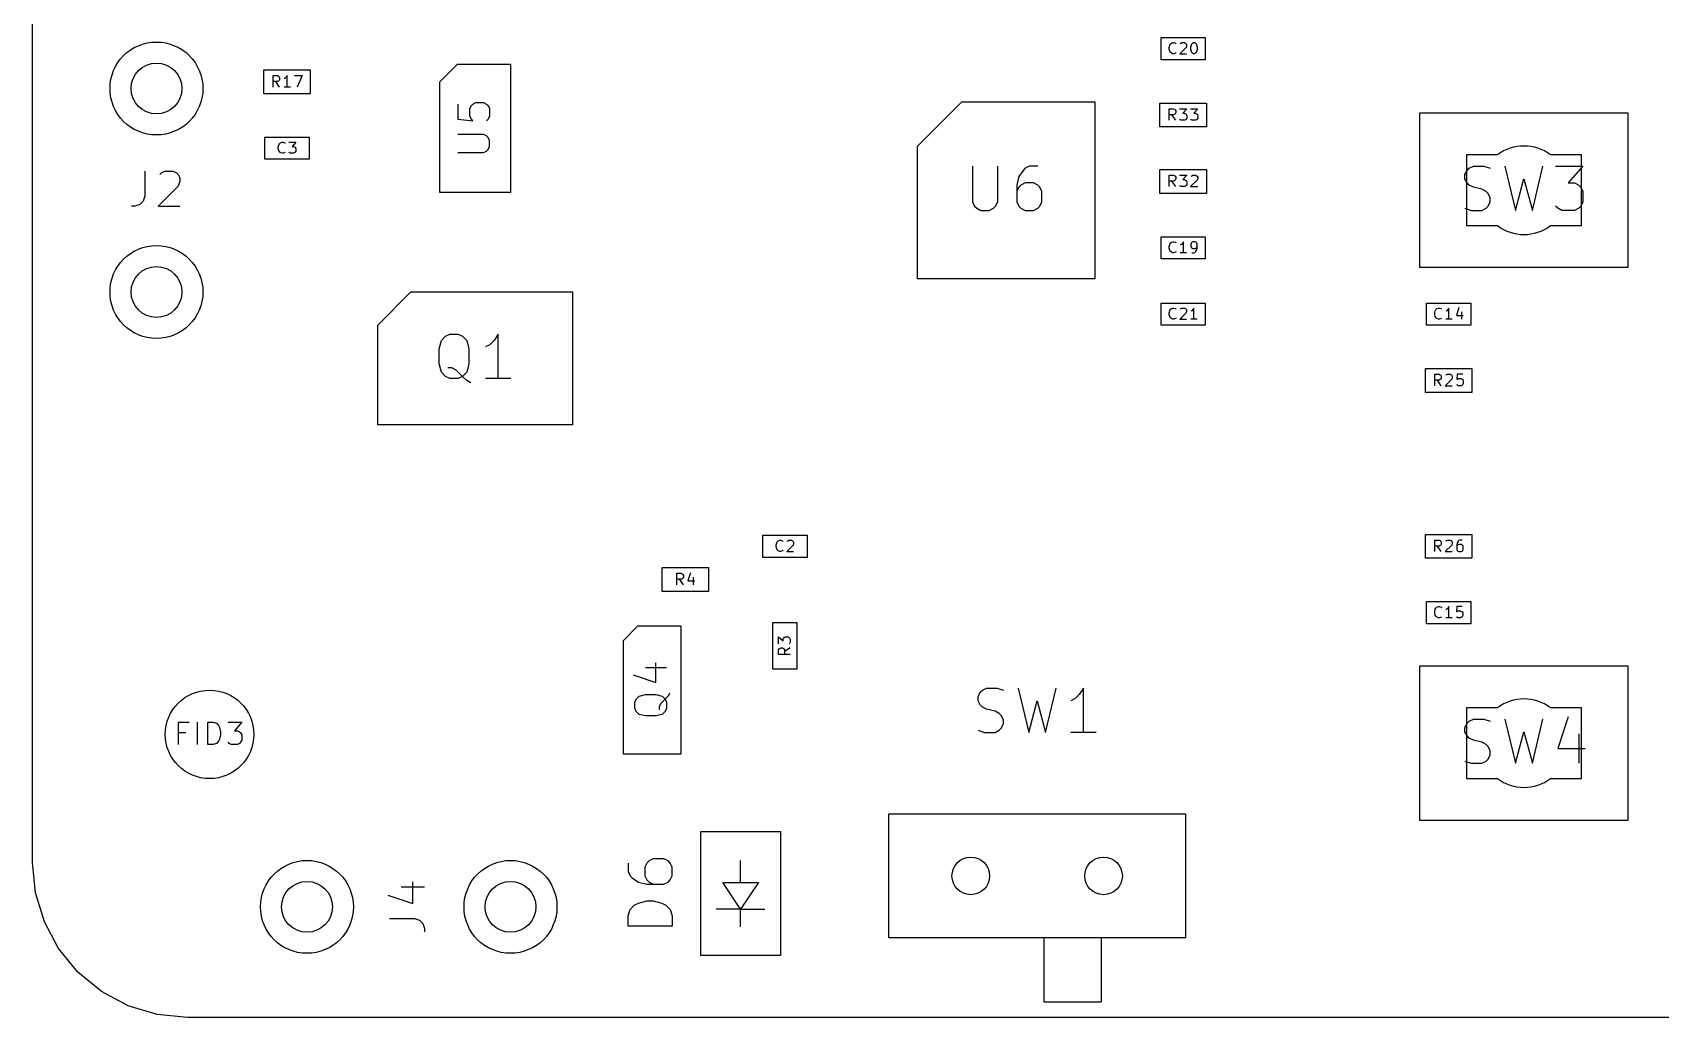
# Model space of a CAD drawing. Header units: millimetres. Extents: x 50 to 123.4, y -87.4 to -50.
# Drawn here: x 50 to 86.78, y -87.4 to -65.13 of the extents above; entities that cross this region are included whole.
import ezdxf

# ---------------------------------------------------------------- set-up
doc = ezdxf.new("R2010")
doc.units = ezdxf.units.MM
doc.layers.add('Edge.Cuts', color=254, linetype='CONTINUOUS', true_color=0xd0d2cd)
doc.layers.add('F.Fab', color=9, linetype='CONTINUOUS', true_color=0xafafaf)

msp = doc.modelspace()

# ---------------------------------------------------------------- linework, layer by layer
at = {"layer": 'Edge.Cuts', "linetype": 'CONTINUOUS'}
for p, q in [((50, -83.9), (50, -53.5)), ((50.06725, -84.58282), (50, -83.9)), ((50.26642, -85.23939), (50.06725, -84.58282)), ((50.58986, -85.8445), (50.26642, -85.23939)), ((51.02513, -86.37487), (50.58986, -85.8445)), ((51.5555, -86.81014), (51.02513, -86.37487)), ((52.16061, -87.13358), (51.5555, -86.81014)), ((52.81718, -87.33275), (52.16061, -87.13358)), ((53.5, -87.4), (52.81718, -87.33275)), ((88.9, -87.4), (53.5, -87.4))]:
    msp.add_line(p, q, dxfattribs=at)
at = {"layer": 'Edge.Cuts'}
for centre, radius in [((52.8, -66.4), 0.575), ((52.8, -71), 0.575), ((71.2, -84.2), 0.424999), ((74.2, -84.2), 0.424999), ((56.2, -84.9), 0.575), ((60.8, -84.9), 0.575)]:
    msp.add_circle(centre, radius, dxfattribs=at)
at = {"layer": 'F.Fab', "linetype": 'CONTINUOUS'}
for p, q in [((75.5, -65.25), (76.5, -65.25)), ((75.5, -65.75), (75.5, -65.25)), ((75.684524, -65.470717), (75.696428, -65.423098)), ((75.684524, -65.506431), (75.684524, -65.470717)), ((75.696428, -65.423098), (75.708333, -65.399289)), ((75.708333, -65.399289), (75.732143, -65.375479)), ((75.732143, -65.375479), (75.767857, -65.363574)), ((75.767857, -65.363574), (75.791666, -65.363574)), ((75.791666, -65.363574), (75.827381, -65.375479)), ((75.827381, -65.375479), (75.839285, -65.387384)), ((76.065476, -65.470717), (75.922619, -65.613574)), ((75.934524, -65.387384), (75.946428, -65.375479)), ((75.946428, -65.375479), (75.970238, -65.363574)), ((75.970238, -65.363574), (76.029762, -65.363574)), ((76.029762, -65.363574), (76.053571, -65.375479)), ((76.053571, -65.375479), (76.065476, -65.387384)), ((76.065476, -65.387384), (76.077381, -65.411193)), ((76.077381, -65.435003), (76.065476, -65.470717)), ((76.077381, -65.411193), (76.077381, -65.435003)), ((76.172619, -65.458812), (76.184523, -65.411193)), ((76.172619, -65.518336), (76.172619, -65.458812)), ((76.184523, -65.411193), (76.196428, -65.387384)), ((76.196428, -65.387384), (76.208333, -65.375479)), ((76.208333, -65.375479), (76.232142, -65.363574)), ((76.232142, -65.363574), (76.255952, -65.363574)), ((76.255952, -65.363574), (76.279761, -65.375479)), ((76.279761, -65.375479), (76.291666, -65.387384)), ((76.291666, -65.387384), (76.303571, -65.411193)), ((76.303571, -65.411193), (76.315476, -65.458812)), ((76.315476, -65.458812), (76.315476, -65.518336)), ((76.5, -65.25), (76.5, -65.75)), ((76.5, -65.75), (75.5, -65.75)), ((75.696428, -65.55405), (75.684524, -65.506431)), ((75.708333, -65.57786), (75.696428, -65.55405)), ((75.732143, -65.60167), (75.708333, -65.57786)), ((75.767857, -65.613574), (75.732143, -65.60167)), ((75.791666, -65.613574), (75.767857, -65.613574)), ((75.827381, -65.60167), (75.791666, -65.613574)), ((75.839285, -65.589765), (75.827381, -65.60167)), ((75.922619, -65.613574), (76.077381, -65.613574)), ((76.184523, -65.565955), (76.172619, -65.518336)), ((76.196428, -65.589765), (76.184523, -65.565955)), ((76.208333, -65.60167), (76.196428, -65.589765)), ((76.232142, -65.613574), (76.208333, -65.60167)), ((76.255952, -65.613574), (76.232142, -65.613574)), ((76.279761, -65.60167), (76.255952, -65.613574)), ((76.291666, -65.589765), (76.279761, -65.60167)), ((76.303571, -65.565955), (76.291666, -65.589765)), ((76.315476, -65.518336), (76.303571, -65.565955)), ((55.225, -65.98), (56.275, -65.98)), ((55.225, -66.52), (55.225, -65.98)), ((55.434285, -66.3682), (55.434285, -66.1082)), ((55.434285, -66.1082), (55.533333, -66.1082)), ((55.533333, -66.1082), (55.558095, -66.120581)), ((55.558095, -66.120581), (55.570476, -66.132962)), ((55.570476, -66.132962), (55.582857, -66.157724)), ((55.582857, -66.194867), (55.570476, -66.219629)), ((55.582857, -66.157724), (55.582857, -66.194867)), ((55.706666, -66.170105), (55.681904, -66.182486)), ((55.731428, -66.145343), (55.706666, -66.170105)), ((55.75619, -66.1082), (55.731428, -66.145343)), ((55.75619, -66.3682), (55.75619, -66.1082)), ((55.917142, -66.1082), (56.090476, -66.1082)), ((56.090476, -66.1082), (55.979047, -66.3682)), ((56.275, -65.98), (56.275, -66.52)), ((59.2, -66.25), (59.6, -65.85)), ((59.6, -65.85), (60.8, -65.85)), ((60.8, -65.85), (60.8, -68.75)), ((56.275, -66.52), (55.225, -66.52)), ((55.533333, -66.244391), (55.434285, -66.244391)), ((55.582857, -66.3682), (55.49619, -66.244391)), ((55.558095, -66.23201), (55.533333, -66.244391)), ((55.570476, -66.219629), (55.558095, -66.23201)), ((55.830476, -66.3682), (55.681904, -66.3682)), ((59.2, -68.75), (59.2, -66.25)), ((59.607365, -66.751428), (59.607365, -67.094285)), ((59.881651, -66.854285), (59.915937, -66.785714)), ((59.881651, -67.025714), (59.881651, -66.854285)), ((59.915937, -66.785714), (59.950222, -66.751428)), ((59.950222, -66.751428), (60.018794, -66.717142)), ((60.018794, -66.717142), (60.190222, -66.717142)), ((60.190222, -66.717142), (60.258794, -66.751428)), ((60.258794, -66.751428), (60.29308, -66.785714)), ((60.29308, -66.785714), (60.327365, -66.854285)), ((60.327365, -66.854285), (60.327365, -67.025714)), ((70, -67.7), (71, -66.7)), ((71, -66.7), (74, -66.7)), ((74, -66.7), (74, -70.7)), ((75.475, -66.73), (76.525, -66.73)), ((75.475, -67.27), (75.475, -66.73)), ((75.684285, -67.1182), (75.684285, -66.8582)), ((75.684285, -66.8582), (75.783333, -66.8582)), ((75.783333, -66.8582), (75.808095, -66.870581)), ((75.808095, -66.870581), (75.820476, -66.882962)), ((75.820476, -66.882962), (75.832857, -66.907724)), ((75.832857, -66.944867), (75.820476, -66.969629)), ((75.832857, -66.907724), (75.832857, -66.944867)), ((75.919523, -66.8582), (76.080476, -66.8582)), ((76.080476, -66.8582), (75.993809, -66.957248)), ((76.167142, -66.8582), (76.328095, -66.8582)), ((76.328095, -66.8582), (76.241428, -66.957248)), ((76.525, -66.73), (76.525, -67.27)), ((59.607365, -67.094285), (59.950222, -67.128571)), ((59.915937, -67.094285), (59.881651, -67.025714)), ((59.950222, -67.128571), (59.915937, -67.094285)), ((60.29308, -67.094285), (60.258794, -67.128571)), ((60.327365, -67.025714), (60.29308, -67.094285)), ((76.525, -67.27), (75.475, -67.27)), ((75.783333, -66.994391), (75.684285, -66.994391)), ((75.832857, -67.1182), (75.74619, -66.994391)), ((75.808095, -66.98201), (75.783333, -66.994391)), ((75.820476, -66.969629), (75.808095, -66.98201)), ((75.931904, -67.10582), (75.919523, -67.093439)), ((75.956666, -67.1182), (75.931904, -67.10582)), ((76.030952, -67.1182), (75.956666, -67.1182)), ((75.993809, -66.957248), (76.030952, -66.957248)), ((76.030952, -66.957248), (76.055714, -66.969629)), ((76.055714, -67.10582), (76.030952, -67.1182)), ((76.055714, -66.969629), (76.068095, -66.98201)), ((76.068095, -67.093439), (76.055714, -67.10582)), ((76.068095, -66.98201), (76.080476, -67.006772)), ((76.080476, -67.068677), (76.068095, -67.093439)), ((76.080476, -67.006772), (76.080476, -67.068677)), ((76.179523, -67.10582), (76.167142, -67.093439)), ((76.204285, -67.1182), (76.179523, -67.10582)), ((76.278571, -67.1182), (76.204285, -67.1182)), ((76.241428, -66.957248), (76.278571, -66.957248)), ((76.278571, -66.957248), (76.303333, -66.969629)), ((76.303333, -67.10582), (76.278571, -67.1182)), ((76.303333, -66.969629), (76.315714, -66.98201)), ((76.315714, -67.093439), (76.303333, -67.10582)), ((76.315714, -66.98201), (76.328095, -67.006772)), ((76.328095, -67.068677), (76.315714, -67.093439)), ((76.328095, -67.006772), (76.328095, -67.068677)), ((81.35, -66.95), (86.05, -66.95)), ((81.35, -70.45), (81.35, -66.95)), ((86.05, -66.95), (86.05, -70.45)), ((55.25, -67.5), (56.25, -67.5)), ((55.25, -68), (55.25, -67.5)), ((55.553572, -67.720717), (55.565476, -67.673098)), ((55.565476, -67.673098), (55.577381, -67.649289)), ((55.577381, -67.649289), (55.601191, -67.625479)), ((55.601191, -67.625479), (55.636905, -67.613574)), ((55.636905, -67.613574), (55.660714, -67.613574)), ((55.660714, -67.613574), (55.696429, -67.625479)), ((55.696429, -67.625479), (55.708333, -67.637384)), ((55.791667, -67.613574), (55.946429, -67.613574)), ((55.946429, -67.613574), (55.863095, -67.708812)), ((56.25, -67.5), (56.25, -68)), ((60.190222, -67.437142), (59.607365, -67.437142)), ((60.258794, -67.471428), (60.190222, -67.437142)), ((60.29308, -67.505714), (60.258794, -67.471428)), ((60.327365, -67.574285), (60.29308, -67.505714)), ((60.327365, -67.711428), (60.327365, -67.574285)), ((56.25, -68), (55.25, -68)), ((55.553572, -67.756431), (55.553572, -67.720717)), ((55.565476, -67.80405), (55.553572, -67.756431)), ((55.577381, -67.82786), (55.565476, -67.80405)), ((55.601191, -67.85167), (55.577381, -67.82786)), ((55.636905, -67.863574), (55.601191, -67.85167)), ((55.660714, -67.863574), (55.636905, -67.863574)), ((55.696429, -67.85167), (55.660714, -67.863574)), ((55.708333, -67.839765), (55.696429, -67.85167)), ((55.803572, -67.85167), (55.791667, -67.839765)), ((55.827381, -67.863574), (55.803572, -67.85167)), ((55.89881, -67.863574), (55.827381, -67.863574)), ((55.863095, -67.708812), (55.89881, -67.708812)), ((55.89881, -67.708812), (55.922619, -67.720717)), ((55.922619, -67.85167), (55.89881, -67.863574)), ((55.922619, -67.720717), (55.934524, -67.732622)), ((55.934524, -67.839765), (55.922619, -67.85167)), ((55.934524, -67.732622), (55.946429, -67.756431)), ((55.946429, -67.815955), (55.934524, -67.839765)), ((55.946429, -67.756431), (55.946429, -67.815955)), ((59.607365, -67.848571), (60.190222, -67.848571)), ((60.190222, -67.848571), (60.258794, -67.814285)), ((60.258794, -67.814285), (60.29308, -67.78)), ((60.29308, -67.78), (60.327365, -67.711428)), ((70, -70.7), (70, -67.7)), ((82.4, -67.9), (82.4, -69.5)), ((83.1, -67.9), (82.4, -67.9)), ((85, -67.9), (84.3, -67.9)), ((85, -69.5), (85, -67.9)), ((52.536666, -68.269229), (52.536666, -68.833514)), ((52.875238, -68.344467), (52.912857, -68.306848)), ((52.912857, -68.306848), (52.988095, -68.269229)), ((52.988095, -68.269229), (53.17619, -68.269229)), ((53.17619, -68.269229), (53.251428, -68.306848)), ((53.251428, -68.306848), (53.289047, -68.344467)), ((53.289047, -68.344467), (53.326666, -68.419705)), ((71.238095, -68.154819), (71.238095, -68.964342)), ((71.809523, -68.964342), (71.809523, -68.154819)), ((72.285714, -68.392914), (72.238095, -68.58339)), ((72.380952, -68.250057), (72.285714, -68.392914)), ((72.428571, -68.202438), (72.380952, -68.250057)), ((72.523809, -68.154819), (72.428571, -68.202438)), ((72.714285, -68.154819), (72.523809, -68.154819)), ((75.475, -68.23), (76.525, -68.23)), ((75.475, -68.77), (75.475, -68.23)), ((75.684285, -68.6182), (75.684285, -68.3582)), ((75.684285, -68.3582), (75.783333, -68.3582)), ((75.783333, -68.3582), (75.808095, -68.370581)), ((75.808095, -68.370581), (75.820476, -68.382962)), ((75.820476, -68.382962), (75.832857, -68.407724)), ((75.832857, -68.407724), (75.832857, -68.444867)), ((75.919523, -68.3582), (76.080476, -68.3582)), ((76.080476, -68.3582), (75.993809, -68.457248)), ((76.179523, -68.382962), (76.191904, -68.370581)), ((76.191904, -68.370581), (76.216666, -68.3582)), ((76.216666, -68.3582), (76.278571, -68.3582)), ((76.278571, -68.3582), (76.303333, -68.370581)), ((76.303333, -68.370581), (76.315714, -68.382962)), ((76.315714, -68.382962), (76.328095, -68.407724)), ((76.328095, -68.407724), (76.328095, -68.432486)), ((76.525, -68.23), (76.525, -68.77)), ((82.366667, -68.345295), (82.414286, -68.250057)), ((82.366667, -68.440533), (82.366667, -68.345295)), ((82.414286, -68.250057), (82.461905, -68.202438)), ((82.461905, -68.202438), (82.557143, -68.154819)), ((82.557143, -68.154819), (82.795238, -68.154819)), ((82.795238, -68.154819), (82.938095, -68.202438)), ((83.271429, -68.154819), (83.509524, -69.154819)), ((83.890476, -69.154819), (84.128572, -68.154819)), ((84.414286, -68.154819), (85.033333, -68.154819)), ((85.033333, -68.154819), (84.7, -68.535771)), ((53.289047, -68.6078), (52.837619, -69.059229)), ((53.326666, -68.494943), (53.289047, -68.6078)), ((53.326666, -68.419705), (53.326666, -68.494943)), ((60.8, -68.75), (59.2, -68.75)), ((72.238095, -68.58339), (72.238095, -68.964342)), ((72.285714, -68.631009), (72.238095, -68.726247)), ((72.333333, -68.58339), (72.285714, -68.631009)), ((72.428571, -68.535771), (72.333333, -68.58339)), ((72.619047, -68.535771), (72.428571, -68.535771)), ((72.714285, -68.58339), (72.619047, -68.535771)), ((72.761904, -68.631009), (72.714285, -68.58339)), ((72.809523, -68.726247), (72.761904, -68.631009)), ((72.809523, -68.964342), (72.809523, -68.726247)), ((76.525, -68.77), (75.475, -68.77)), ((75.783333, -68.494391), (75.684285, -68.494391)), ((75.832857, -68.6182), (75.74619, -68.494391)), ((75.808095, -68.48201), (75.783333, -68.494391)), ((75.820476, -68.469629), (75.808095, -68.48201)), ((75.832857, -68.444867), (75.820476, -68.469629)), ((75.931904, -68.60582), (75.919523, -68.593439)), ((75.956666, -68.6182), (75.931904, -68.60582)), ((76.030952, -68.6182), (75.956666, -68.6182)), ((75.993809, -68.457248), (76.030952, -68.457248)), ((76.030952, -68.457248), (76.055714, -68.469629)), ((76.055714, -68.60582), (76.030952, -68.6182)), ((76.055714, -68.469629), (76.068095, -68.48201)), ((76.068095, -68.593439), (76.055714, -68.60582)), ((76.068095, -68.48201), (76.080476, -68.506772)), ((76.080476, -68.568677), (76.068095, -68.593439)), ((76.080476, -68.506772), (76.080476, -68.568677)), ((76.315714, -68.469629), (76.167142, -68.6182)), ((76.167142, -68.6182), (76.328095, -68.6182)), ((76.328095, -68.432486), (76.315714, -68.469629)), ((82.414286, -68.535771), (82.366667, -68.440533)), ((82.461905, -68.58339), (82.414286, -68.535771)), ((82.557143, -68.631009), (82.461905, -68.58339)), ((82.747619, -68.678628), (82.557143, -68.631009)), ((82.842857, -68.726247), (82.747619, -68.678628)), ((82.890476, -68.773866), (82.842857, -68.726247)), ((82.938095, -68.869104), (82.890476, -68.773866)), ((83.509524, -69.154819), (83.7, -68.440533)), ((83.7, -68.440533), (83.890476, -69.154819)), ((84.7, -68.535771), (84.842857, -68.535771)), ((84.842857, -68.535771), (84.938095, -68.58339)), ((84.938095, -68.58339), (84.985714, -68.631009)), ((84.985714, -68.631009), (85.033333, -68.726247)), ((85.033333, -68.726247), (85.033333, -68.964342)), ((52.310952, -69.059229), (52.235714, -69.059229)), ((52.423809, -69.02161), (52.310952, -69.059229)), ((52.499047, -68.946371), (52.423809, -69.02161)), ((52.536666, -68.833514), (52.499047, -68.946371)), ((52.837619, -69.059229), (53.326666, -69.059229)), ((71.238095, -68.964342), (71.285714, -69.05958)), ((71.285714, -69.05958), (71.333333, -69.1072)), ((71.333333, -69.1072), (71.428571, -69.154819)), ((71.619047, -69.154819), (71.714285, -69.1072)), ((71.714285, -69.1072), (71.761904, -69.05958)), ((71.761904, -69.05958), (71.809523, -68.964342)), ((72.238095, -68.964342), (72.285714, -69.05958)), ((72.285714, -69.05958), (72.333333, -69.1072)), ((72.333333, -69.1072), (72.428571, -69.154819)), ((72.619047, -69.154819), (72.714285, -69.1072)), ((72.714285, -69.1072), (72.761904, -69.05958)), ((72.761904, -69.05958), (72.809523, -68.964342)), ((82.366667, -69.1072), (82.509524, -69.154819)), ((82.747619, -69.154819), (82.842857, -69.1072)), ((82.842857, -69.1072), (82.890476, -69.05958)), ((82.890476, -69.05958), (82.938095, -68.964342)), ((82.938095, -68.964342), (82.938095, -68.869104)), ((84.461905, -69.1072), (84.414286, -69.05958)), ((84.557143, -69.154819), (84.461905, -69.1072)), ((84.938095, -69.1072), (84.842857, -69.154819)), ((84.985714, -69.05958), (84.938095, -69.1072)), ((85.033333, -68.964342), (84.985714, -69.05958)), ((71.428571, -69.154819), (71.619047, -69.154819)), ((72.428571, -69.154819), (72.619047, -69.154819)), ((82.4, -69.5), (83.1, -69.5)), ((82.509524, -69.154819), (82.747619, -69.154819)), ((84.3, -69.5), (85, -69.5)), ((84.842857, -69.154819), (84.557143, -69.154819)), ((75.5, -69.75), (76.5, -69.75)), ((75.5, -70.25), (75.5, -69.75)), ((75.708333, -69.899289), (75.732143, -69.875479)), ((75.732143, -69.875479), (75.767857, -69.863574)), ((75.767857, -69.863574), (75.791666, -69.863574)), ((75.791666, -69.863574), (75.827381, -69.875479)), ((75.827381, -69.875479), (75.839285, -69.887384)), ((76.005952, -69.863574), (75.982143, -69.899289)), ((76.005952, -70.113574), (76.005952, -69.863574)), ((76.184523, -69.887384), (76.172619, -69.911193)), ((76.196428, -69.875479), (76.184523, -69.887384)), ((76.220238, -69.863574), (76.196428, -69.875479)), ((76.267857, -69.863574), (76.220238, -69.863574)), ((76.291666, -69.875479), (76.267857, -69.863574)), ((76.303571, -69.887384), (76.291666, -69.875479)), ((76.315476, -69.911193), (76.303571, -69.887384)), ((76.5, -69.75), (76.5, -70.25)), ((76.5, -70.25), (75.5, -70.25)), ((75.684524, -69.970717), (75.696428, -69.923098)), ((75.684524, -70.006431), (75.684524, -69.970717)), ((75.696428, -70.05405), (75.684524, -70.006431)), ((75.696428, -69.923098), (75.708333, -69.899289)), ((75.708333, -70.07786), (75.696428, -70.05405)), ((75.732143, -70.10167), (75.708333, -70.07786)), ((75.767857, -70.113574), (75.732143, -70.10167)), ((75.791666, -70.113574), (75.767857, -70.113574)), ((75.827381, -70.10167), (75.791666, -70.113574)), ((75.839285, -70.089765), (75.827381, -70.10167)), ((75.958333, -69.923098), (75.934524, -69.935003)), ((76.077381, -70.113574), (75.934524, -70.113574)), ((75.982143, -69.899289), (75.958333, -69.923098)), ((76.172619, -69.911193), (76.172619, -69.970717)), ((76.172619, -69.970717), (76.184523, -69.994527)), ((76.184523, -69.994527), (76.196428, -70.006431)), ((76.196428, -70.006431), (76.220238, -70.018336)), ((76.196428, -70.113574), (76.244047, -70.113574)), ((76.220238, -70.018336), (76.267857, -70.018336)), ((76.244047, -70.113574), (76.267857, -70.10167)), ((76.267857, -70.018336), (76.291666, -70.006431)), ((76.267857, -70.10167), (76.279761, -70.089765)), ((76.279761, -70.089765), (76.303571, -70.05405)), ((76.291666, -70.006431), (76.303571, -69.994527)), ((76.303571, -69.994527), (76.315476, -69.970717)), ((76.303571, -70.05405), (76.315476, -70.006431)), ((76.315476, -70.006431), (76.315476, -69.911193)), ((86.05, -70.45), (81.35, -70.45)), ((74, -70.7), (70, -70.7)), ((57.8, -71.75), (58.55, -71)), ((58.55, -71), (62.2, -71)), ((62.2, -71), (62.2, -74)), ((75.5, -71.25), (76.5, -71.25)), ((75.5, -71.75), (75.5, -71.25)), ((76.5, -71.25), (76.5, -71.75)), ((81.5, -71.25), (82.5, -71.25)), ((81.5, -71.75), (81.5, -71.25)), ((82.232142, -71.35167), (82.172619, -71.530241)), ((82.5, -71.25), (82.5, -71.75)), ((75.684524, -71.470717), (75.696428, -71.423098)), ((75.684524, -71.506431), (75.684524, -71.470717)), ((75.696428, -71.55405), (75.684524, -71.506431)), ((75.696428, -71.423098), (75.708333, -71.399289)), ((75.708333, -71.57786), (75.696428, -71.55405)), ((75.708333, -71.399289), (75.732143, -71.375479)), ((75.732143, -71.60167), (75.708333, -71.57786)), ((75.732143, -71.375479), (75.767857, -71.363574)), ((75.767857, -71.613574), (75.732143, -71.60167)), ((75.767857, -71.363574), (75.791666, -71.363574)), ((75.791666, -71.613574), (75.767857, -71.613574)), ((75.791666, -71.363574), (75.827381, -71.375479)), ((75.827381, -71.60167), (75.791666, -71.613574)), ((75.827381, -71.375479), (75.839285, -71.387384)), ((75.839285, -71.589765), (75.827381, -71.60167)), ((76.065476, -71.470717), (75.922619, -71.613574)), ((75.922619, -71.613574), (76.077381, -71.613574)), ((75.934524, -71.387384), (75.946428, -71.375479)), ((75.946428, -71.375479), (75.970238, -71.363574)), ((75.970238, -71.363574), (76.029762, -71.363574)), ((76.029762, -71.363574), (76.053571, -71.375479)), ((76.053571, -71.375479), (76.065476, -71.387384)), ((76.065476, -71.387384), (76.077381, -71.411193)), ((76.077381, -71.435003), (76.065476, -71.470717)), ((76.077381, -71.411193), (76.077381, -71.435003)), ((76.196428, -71.423098), (76.172619, -71.435003)), ((76.315476, -71.613574), (76.172619, -71.613574)), ((76.220238, -71.399289), (76.196428, -71.423098)), ((76.244047, -71.363574), (76.220238, -71.399289)), ((76.244047, -71.613574), (76.244047, -71.363574)), ((81.684524, -71.470717), (81.696428, -71.423098)), ((81.684524, -71.506431), (81.684524, -71.470717)), ((81.696428, -71.55405), (81.684524, -71.506431)), ((81.696428, -71.423098), (81.708333, -71.399289)), ((81.708333, -71.57786), (81.696428, -71.55405)), ((81.708333, -71.399289), (81.732143, -71.375479)), ((81.732143, -71.60167), (81.708333, -71.57786)), ((81.732143, -71.375479), (81.767857, -71.363574)), ((81.767857, -71.613574), (81.732143, -71.60167)), ((81.767857, -71.363574), (81.791666, -71.363574)), ((81.791666, -71.613574), (81.767857, -71.613574)), ((81.791666, -71.363574), (81.827381, -71.375479)), ((81.827381, -71.60167), (81.791666, -71.613574)), ((81.827381, -71.375479), (81.839285, -71.387384)), ((81.839285, -71.589765), (81.827381, -71.60167)), ((81.958333, -71.423098), (81.934524, -71.435003)), ((82.077381, -71.613574), (81.934524, -71.613574)), ((81.982143, -71.399289), (81.958333, -71.423098)), ((82.005952, -71.363574), (81.982143, -71.399289)), ((82.005952, -71.613574), (82.005952, -71.363574)), ((82.172619, -71.530241), (82.32738, -71.530241)), ((82.291666, -71.446908), (82.291666, -71.613574)), ((57.8, -74), (57.8, -71.75)), ((59.238095, -72.097676), (59.333333, -72.002438)), ((59.333333, -72.002438), (59.428571, -71.954819)), ((59.428571, -71.954819), (59.619047, -71.954819)), ((59.619047, -71.954819), (59.714285, -72.002438)), ((59.714285, -72.002438), (59.809523, -72.097676)), ((60.523809, -71.954819), (60.428571, -72.097676)), ((60.523809, -72.954819), (60.523809, -71.954819)), ((76.5, -71.75), (75.5, -71.75)), ((82.5, -71.75), (81.5, -71.75)), ((59.190476, -72.288152), (59.238095, -72.097676)), ((59.190476, -72.621485), (59.190476, -72.288152)), ((59.809523, -72.097676), (59.857142, -72.288152)), ((59.857142, -72.288152), (59.857142, -72.621485)), ((60.333333, -72.192914), (60.238095, -72.240533)), ((60.428571, -72.097676), (60.333333, -72.192914)), ((59.238095, -72.811961), (59.190476, -72.621485)), ((59.333333, -72.9072), (59.238095, -72.811961)), ((59.47619, -72.716723), (59.380952, -72.716723)), ((59.571428, -72.764342), (59.47619, -72.716723)), ((59.714285, -72.9072), (59.571428, -72.764342)), ((59.809523, -72.811961), (59.714285, -72.9072)), ((59.857142, -72.621485), (59.809523, -72.811961)), ((81.475, -72.73), (82.525, -72.73)), ((81.475, -73.27), (81.475, -72.73)), ((82.525, -72.73), (82.525, -73.27)), ((59.428571, -72.954819), (59.333333, -72.9072)), ((59.619047, -72.954819), (59.428571, -72.954819)), ((59.714285, -72.9072), (59.619047, -72.954819)), ((59.809523, -73.002438), (59.714285, -72.9072)), ((59.904761, -73.050057), (59.809523, -73.002438)), ((60.809523, -72.954819), (60.238095, -72.954819)), ((81.684285, -73.1182), (81.684285, -72.8582)), ((81.684285, -72.8582), (81.783333, -72.8582)), ((81.783333, -72.994391), (81.684285, -72.994391)), ((81.832857, -73.1182), (81.74619, -72.994391)), ((81.783333, -72.8582), (81.808095, -72.870581)), ((81.808095, -72.98201), (81.783333, -72.994391)), ((81.808095, -72.870581), (81.820476, -72.882962)), ((81.820476, -72.969629), (81.808095, -72.98201)), ((81.820476, -72.882962), (81.832857, -72.907724)), ((81.832857, -72.944867), (81.820476, -72.969629)), ((81.832857, -72.907724), (81.832857, -72.944867)), ((82.068095, -72.969629), (81.919523, -73.1182)), ((81.919523, -73.1182), (82.080476, -73.1182)), ((81.931904, -72.882962), (81.944285, -72.870581)), ((81.944285, -72.870581), (81.969047, -72.8582)), ((81.969047, -72.8582), (82.030952, -72.8582)), ((82.030952, -72.8582), (82.055714, -72.870581)), ((82.055714, -72.870581), (82.068095, -72.882962)), ((82.068095, -72.882962), (82.080476, -72.907724)), ((82.080476, -72.932486), (82.068095, -72.969629)), ((82.080476, -72.907724), (82.080476, -72.932486)), ((82.191904, -72.8582), (82.179523, -72.98201)), ((82.179523, -72.98201), (82.191904, -72.969629)), ((82.191904, -73.10582), (82.179523, -73.093439)), ((82.315714, -72.8582), (82.191904, -72.8582)), ((82.191904, -72.969629), (82.216666, -72.957248)), ((82.216666, -73.1182), (82.191904, -73.10582)), ((82.216666, -72.957248), (82.278571, -72.957248)), ((82.278571, -73.1182), (82.216666, -73.1182)), ((82.278571, -72.957248), (82.303333, -72.969629)), ((82.303333, -73.10582), (82.278571, -73.1182)), ((82.303333, -72.969629), (82.315714, -72.98201)), ((82.315714, -73.093439), (82.303333, -73.10582)), ((82.315714, -72.98201), (82.328095, -73.006772)), ((82.328095, -73.068677), (82.315714, -73.093439)), ((82.328095, -73.006772), (82.328095, -73.068677)), ((82.525, -73.27), (81.475, -73.27)), ((62.2, -74), (57.8, -74)), ((66.5, -76.5), (67.5, -76.5)), ((66.5, -77), (66.5, -76.5)), ((67.5, -76.5), (67.5, -77)), ((81.475, -76.48), (82.525, -76.48)), ((81.475, -77.02), (81.475, -76.48)), ((82.525, -76.48), (82.525, -77.02)), ((66.803572, -76.720717), (66.815476, -76.673098)), ((66.803572, -76.756431), (66.803572, -76.720717)), ((66.815476, -76.80405), (66.803572, -76.756431)), ((66.815476, -76.673098), (66.827381, -76.649289)), ((66.827381, -76.82786), (66.815476, -76.80405)), ((66.827381, -76.649289), (66.851191, -76.625479)), ((66.851191, -76.85167), (66.827381, -76.82786)), ((66.851191, -76.625479), (66.886905, -76.613574)), ((66.886905, -76.863574), (66.851191, -76.85167)), ((66.886905, -76.613574), (66.910714, -76.613574)), ((66.910714, -76.863574), (66.886905, -76.863574)), ((66.910714, -76.613574), (66.946429, -76.625479)), ((66.946429, -76.85167), (66.910714, -76.863574)), ((66.946429, -76.625479), (66.958333, -76.637384)), ((66.958333, -76.839765), (66.946429, -76.85167)), ((67.184524, -76.720717), (67.041667, -76.863574)), ((67.041667, -76.863574), (67.196429, -76.863574)), ((67.053572, -76.637384), (67.065476, -76.625479)), ((67.065476, -76.625479), (67.089286, -76.613574)), ((67.089286, -76.613574), (67.14881, -76.613574)), ((67.14881, -76.613574), (67.172619, -76.625479)), ((67.172619, -76.625479), (67.184524, -76.637384)), ((67.184524, -76.637384), (67.196429, -76.661193)), ((67.196429, -76.685003), (67.184524, -76.720717)), ((67.196429, -76.661193), (67.196429, -76.685003)), ((81.684285, -76.8682), (81.684285, -76.6082)), ((81.684285, -76.6082), (81.783333, -76.6082)), ((81.783333, -76.744391), (81.684285, -76.744391)), ((81.832857, -76.8682), (81.74619, -76.744391)), ((81.783333, -76.6082), (81.808095, -76.620581)), ((81.808095, -76.73201), (81.783333, -76.744391)), ((81.808095, -76.620581), (81.820476, -76.632962)), ((81.820476, -76.719629), (81.808095, -76.73201)), ((81.820476, -76.632962), (81.832857, -76.657724)), ((81.832857, -76.694867), (81.820476, -76.719629)), ((81.832857, -76.657724), (81.832857, -76.694867)), ((82.068095, -76.719629), (81.919523, -76.8682)), ((81.919523, -76.8682), (82.080476, -76.8682)), ((81.931904, -76.632962), (81.944285, -76.620581)), ((81.944285, -76.620581), (81.969047, -76.6082)), ((81.969047, -76.6082), (82.030952, -76.6082)), ((82.030952, -76.6082), (82.055714, -76.620581)), ((82.055714, -76.620581), (82.068095, -76.632962)), ((82.068095, -76.632962), (82.080476, -76.657724)), ((82.080476, -76.682486), (82.068095, -76.719629)), ((82.080476, -76.657724), (82.080476, -76.682486)), ((82.191904, -76.670105), (82.179523, -76.719629)), ((82.179523, -76.719629), (82.179523, -76.818677)), ((82.191904, -76.73201), (82.179523, -76.756772)), ((82.179523, -76.818677), (82.191904, -76.843439)), ((82.216666, -76.632962), (82.191904, -76.670105)), ((82.204285, -76.719629), (82.191904, -76.73201)), ((82.191904, -76.843439), (82.204285, -76.85582)), ((82.229047, -76.707248), (82.204285, -76.719629)), ((82.204285, -76.85582), (82.229047, -76.8682)), ((82.229047, -76.620581), (82.216666, -76.632962)), ((82.253809, -76.6082), (82.229047, -76.620581)), ((82.278571, -76.707248), (82.229047, -76.707248)), ((82.229047, -76.8682), (82.278571, -76.8682)), ((82.303333, -76.6082), (82.253809, -76.6082)), ((82.303333, -76.719629), (82.278571, -76.707248)), ((82.278571, -76.8682), (82.303333, -76.85582)), ((82.315714, -76.73201), (82.303333, -76.719629)), ((82.303333, -76.85582), (82.315714, -76.843439)), ((82.328095, -76.756772), (82.315714, -76.73201)), ((82.315714, -76.843439), (82.328095, -76.818677)), ((82.328095, -76.818677), (82.328095, -76.756772)), ((64.225, -77.23), (65.275, -77.23)), ((64.225, -77.77), (64.225, -77.23)), ((65.275, -77.23), (65.275, -77.77)), ((67.5, -77), (66.5, -77)), ((82.525, -77.02), (81.475, -77.02)), ((64.558095, -77.6182), (64.558095, -77.3582)), ((64.558095, -77.3582), (64.657143, -77.3582)), ((64.657143, -77.494391), (64.558095, -77.494391)), ((64.706667, -77.6182), (64.62, -77.494391)), ((64.657143, -77.3582), (64.681905, -77.370581)), ((64.681905, -77.48201), (64.657143, -77.494391)), ((64.681905, -77.370581), (64.694286, -77.382962)), ((64.694286, -77.469629), (64.681905, -77.48201)), ((64.694286, -77.382962), (64.706667, -77.407724)), ((64.706667, -77.444867), (64.694286, -77.469629)), ((64.706667, -77.407724), (64.706667, -77.444867)), ((64.867619, -77.34582), (64.805714, -77.531534)), ((64.805714, -77.531534), (64.966667, -77.531534)), ((64.929524, -77.444867), (64.929524, -77.6182)), ((65.275, -77.77), (64.225, -77.77)), ((81.5, -78), (82.5, -78)), ((81.5, -78.5), (81.5, -78)), ((81.684524, -78.220717), (81.696428, -78.173098)), ((81.684524, -78.256431), (81.684524, -78.220717)), ((81.696428, -78.30405), (81.684524, -78.256431)), ((81.696428, -78.173098), (81.708333, -78.149289)), ((81.708333, -78.32786), (81.696428, -78.30405)), ((81.708333, -78.149289), (81.732143, -78.125479)), ((81.732143, -78.35167), (81.708333, -78.32786)), ((81.732143, -78.125479), (81.767857, -78.113574)), ((81.767857, -78.113574), (81.791666, -78.113574)), ((81.791666, -78.113574), (81.827381, -78.125479)), ((81.827381, -78.125479), (81.839285, -78.137384)), ((81.839285, -78.339765), (81.827381, -78.35167)), ((81.958333, -78.173098), (81.934524, -78.185003)), ((81.982143, -78.149289), (81.958333, -78.173098)), ((82.005952, -78.113574), (81.982143, -78.149289)), ((82.005952, -78.363574), (82.005952, -78.113574)), ((82.184523, -78.113574), (82.172619, -78.232622)), ((82.172619, -78.232622), (82.184523, -78.220717)), ((82.184523, -78.35167), (82.172619, -78.339765)), ((82.303571, -78.113574), (82.184523, -78.113574)), ((82.184523, -78.220717), (82.208333, -78.208812)), ((82.208333, -78.208812), (82.267857, -78.208812)), ((82.267857, -78.208812), (82.291666, -78.220717)), ((82.291666, -78.220717), (82.303571, -78.232622)), ((82.303571, -78.339765), (82.291666, -78.35167)), ((82.303571, -78.232622), (82.315476, -78.256431)), ((82.315476, -78.315955), (82.303571, -78.339765)), ((82.315476, -78.256431), (82.315476, -78.315955)), ((82.5, -78), (82.5, -78.5)), ((63.35, -78.875), (63.675, -78.55)), ((63.675, -78.55), (64.65, -78.55)), ((64.65, -78.55), (64.65, -81.45)), ((66.73, -78.475), (67.27, -78.475)), ((66.73, -79.525), (66.73, -78.475)), ((67.27, -78.475), (67.27, -79.525)), ((82.5, -78.5), (81.5, -78.5)), ((81.767857, -78.363574), (81.732143, -78.35167)), ((81.791666, -78.363574), (81.767857, -78.363574)), ((81.827381, -78.35167), (81.791666, -78.363574)), ((82.077381, -78.363574), (81.934524, -78.363574)), ((82.208333, -78.363574), (82.184523, -78.35167)), ((82.267857, -78.363574), (82.208333, -78.363574)), ((82.291666, -78.35167), (82.267857, -78.363574)), ((63.35, -81.45), (63.35, -78.875)), ((66.8582, -78.956666), (66.8582, -78.795713)), ((66.8582, -78.795713), (66.957248, -78.88238)), ((66.8582, -79.092856), (66.870581, -79.068094)), ((66.870581, -79.068094), (66.882962, -79.055713)), ((66.882962, -79.055713), (66.907724, -79.043332)), ((66.907724, -79.043332), (66.944867, -79.043332)), ((66.944867, -79.043332), (66.969629, -79.055713)), ((66.957248, -78.845237), (66.969629, -78.820475)), ((66.957248, -78.88238), (66.957248, -78.845237)), ((66.969629, -78.820475), (66.98201, -78.808094)), ((66.969629, -79.055713), (66.98201, -79.068094)), ((66.98201, -78.808094), (67.006772, -78.795713)), ((66.98201, -79.068094), (66.994391, -79.092856)), ((67.1182, -79.043332), (66.994391, -79.129999)), ((67.006772, -78.795713), (67.068677, -78.795713)), ((67.068677, -78.795713), (67.093439, -78.808094)), ((67.093439, -78.808094), (67.10582, -78.820475)), ((67.10582, -78.944285), (67.093439, -78.956666)), ((67.10582, -78.820475), (67.1182, -78.845237)), ((67.1182, -78.919523), (67.10582, -78.944285)), ((67.1182, -78.845237), (67.1182, -78.919523)), ((64.087365, -79.828571), (64.087365, -79.382856)), ((66.8582, -79.191904), (66.8582, -79.092856)), ((67.1182, -79.191904), (66.8582, -79.191904)), ((66.994391, -79.092856), (66.994391, -79.191904)), ((81.35, -79.45), (86.05, -79.45)), ((81.35, -82.95), (81.35, -79.45)), ((86.05, -79.45), (86.05, -82.95)), ((63.57308, -79.657142), (64.087365, -79.828571)), ((63.847365, -79.485714), (64.327365, -79.485714)), ((67.27, -79.525), (66.73, -79.525)), ((63.641651, -80.205714), (63.710222, -80.137142)), ((63.710222, -80.137142), (63.847365, -80.102857)), ((63.847365, -80.102857), (64.087365, -80.102857)), ((64.087365, -80.102857), (64.224508, -80.137142)), ((64.224508, -80.137142), (64.29308, -80.205714)), ((64.361651, -80.137142), (64.29308, -80.205714)), ((64.395937, -80.068571), (64.361651, -80.137142)), ((71.366667, -80.145295), (71.414286, -80.050057)), ((71.366667, -80.240533), (71.366667, -80.145295)), ((71.414286, -80.050057), (71.461905, -80.002438)), ((71.461905, -80.002438), (71.557143, -79.954819)), ((71.557143, -79.954819), (71.795238, -79.954819)), ((71.795238, -79.954819), (71.938095, -80.002438)), ((72.271429, -79.954819), (72.509524, -80.954819)), ((72.890476, -80.954819), (73.128572, -79.954819)), ((73.652381, -80.097676), (73.557143, -80.192914)), ((73.747619, -79.954819), (73.652381, -80.097676)), ((73.747619, -80.954819), (73.747619, -79.954819)), ((63.607365, -80.274285), (63.641651, -80.205714)), ((63.607365, -80.411428), (63.607365, -80.274285)), ((63.641651, -80.48), (63.607365, -80.411428)), ((63.710222, -80.548571), (63.641651, -80.48)), ((63.847365, -80.582857), (63.710222, -80.548571)), ((64.224508, -80.548571), (64.087365, -80.582857)), ((64.190222, -80.308571), (64.155937, -80.377142)), ((64.155937, -80.377142), (64.155937, -80.445714)), ((64.29308, -80.205714), (64.190222, -80.308571)), ((64.29308, -80.48), (64.224508, -80.548571)), ((64.29308, -80.205714), (64.327365, -80.274285)), ((64.327365, -80.411428), (64.29308, -80.48)), ((64.327365, -80.274285), (64.327365, -80.411428)), ((71.414286, -80.335771), (71.366667, -80.240533)), ((71.461905, -80.38339), (71.414286, -80.335771)), ((71.557143, -80.431009), (71.461905, -80.38339)), ((71.747619, -80.478628), (71.557143, -80.431009)), ((71.842857, -80.526247), (71.747619, -80.478628)), ((71.890476, -80.573866), (71.842857, -80.526247)), ((72.509524, -80.954819), (72.7, -80.240533)), ((72.7, -80.240533), (72.890476, -80.954819)), ((73.557143, -80.192914), (73.461905, -80.240533)), ((82.4, -80.4), (82.4, -82)), ((83.1, -80.4), (82.4, -80.4)), ((85, -80.4), (84.3, -80.4)), ((85, -82), (85, -80.4)), ((53.297619, -81.227149), (53.297619, -80.727149)), ((53.297619, -80.727149), (53.535714, -80.727149)), ((53.72619, -81.227149), (53.72619, -80.727149)), ((53.964285, -81.227149), (53.964285, -80.727149)), ((53.964285, -80.727149), (54.083333, -80.727149)), ((54.083333, -80.727149), (54.154761, -80.750959)), ((54.154761, -80.750959), (54.20238, -80.798578)), ((54.20238, -80.798578), (54.22619, -80.846197)), ((54.22619, -80.846197), (54.249999, -80.941435)), ((54.416666, -80.727149), (54.72619, -80.727149)), ((54.72619, -80.727149), (54.559523, -80.917625)), ((54.559523, -80.917625), (54.630952, -80.917625)), ((54.630952, -80.917625), (54.678571, -80.941435)), ((64.087365, -80.582857), (63.847365, -80.582857)), ((71.366667, -80.9072), (71.509524, -80.954819)), ((71.747619, -80.954819), (71.842857, -80.9072)), ((71.842857, -80.9072), (71.890476, -80.85958)), ((71.938095, -80.669104), (71.890476, -80.573866)), ((71.890476, -80.85958), (71.938095, -80.764342)), ((71.938095, -80.764342), (71.938095, -80.669104)), ((82.366667, -80.845295), (82.414286, -80.750057)), ((82.366667, -80.940533), (82.366667, -80.845295)), ((82.414286, -80.750057), (82.461905, -80.702438)), ((82.461905, -80.702438), (82.557143, -80.654819)), ((82.557143, -80.654819), (82.795238, -80.654819)), ((82.795238, -80.654819), (82.938095, -80.702438)), ((83.271429, -80.654819), (83.509524, -81.654819)), ((83.890476, -81.654819), (84.128572, -80.654819)), ((84.7, -80.6072), (84.461905, -81.321485)), ((53.464286, -80.965244), (53.297619, -80.965244)), ((54.083333, -81.227149), (53.964285, -81.227149)), ((54.154761, -81.20334), (54.083333, -81.227149)), ((54.20238, -81.15572), (54.154761, -81.20334)), ((54.22619, -81.108101), (54.20238, -81.15572)), ((54.249999, -81.012863), (54.22619, -81.108101)), ((54.249999, -80.941435), (54.249999, -81.012863)), ((54.440476, -81.20334), (54.416666, -81.17953)), ((54.488095, -81.227149), (54.440476, -81.20334)), ((54.630952, -81.227149), (54.488095, -81.227149)), ((54.678571, -81.20334), (54.630952, -81.227149)), ((54.678571, -80.941435), (54.70238, -80.965244)), ((54.70238, -81.17953), (54.678571, -81.20334)), ((54.70238, -80.965244), (54.72619, -81.012863)), ((54.72619, -81.131911), (54.70238, -81.17953)), ((54.72619, -81.012863), (54.72619, -81.131911)), ((71.509524, -80.954819), (71.747619, -80.954819)), ((74.033333, -80.954819), (73.461905, -80.954819)), ((82.414286, -81.035771), (82.366667, -80.940533)), ((82.461905, -81.08339), (82.414286, -81.035771)), ((82.557143, -81.131009), (82.461905, -81.08339)), ((82.747619, -81.178628), (82.557143, -81.131009)), ((82.842857, -81.226247), (82.747619, -81.178628)), ((82.890476, -81.273866), (82.842857, -81.226247)), ((82.938095, -81.369104), (82.890476, -81.273866)), ((83.509524, -81.654819), (83.7, -80.940533)), ((83.7, -80.940533), (83.890476, -81.654819)), ((84.938095, -80.988152), (84.938095, -81.654819)), ((64.65, -81.45), (63.35, -81.45)), ((82.366667, -81.6072), (82.509524, -81.654819)), ((82.509524, -81.654819), (82.747619, -81.654819)), ((82.747619, -81.654819), (82.842857, -81.6072)), ((82.842857, -81.6072), (82.890476, -81.55958)), ((82.890476, -81.55958), (82.938095, -81.464342)), ((82.938095, -81.464342), (82.938095, -81.369104)), ((84.461905, -81.321485), (85.080952, -81.321485)), ((82.4, -82), (83.1, -82)), ((84.3, -82), (85, -82)), ((69.35, -82.8), (76.05, -82.8)), ((69.35, -85.6), (69.35, -82.8)), ((76.05, -82.8), (76.05, -85.6)), ((86.05, -82.95), (81.35, -82.95)), ((65.1, -83.2), (66.9, -83.2)), ((65.1, -86), (65.1, -83.2)), ((66.9, -83.2), (66.9, -86)), ((63.931009, -83.861904), (63.88339, -83.909523)), ((64.026247, -83.814285), (63.931009, -83.861904)), ((64.264342, -83.814285), (64.026247, -83.814285)), ((64.35958, -83.861904), (64.264342, -83.814285)), ((64.4072, -83.909523), (64.35958, -83.861904)), ((66, -84.35), (66, -83.85)), ((63.454819, -83.909523), (63.454819, -84.099999)), ((63.454819, -84.099999), (63.502438, -84.195237)), ((63.502438, -84.195237), (63.550057, -84.242856)), ((63.88339, -83.909523), (63.835771, -84.004761)), ((63.835771, -84.004761), (63.835771, -84.195237)), ((63.835771, -84.195237), (63.88339, -84.290475)), ((64.454819, -84.004761), (64.4072, -83.909523)), ((64.4072, -84.290475), (64.454819, -84.195237)), ((64.454819, -84.195237), (64.454819, -84.004761)), ((58.332562, -84.448571), (58.859229, -84.448571)), ((58.595895, -84.824761), (58.595895, -84.335714)), ((63.550057, -84.242856), (63.692914, -84.338094)), ((63.692914, -84.338094), (63.88339, -84.385713)), ((63.88339, -84.290475), (63.931009, -84.338094)), ((63.88339, -84.385713), (64.264342, -84.385713)), ((63.931009, -84.338094), (64.026247, -84.385713)), ((64.264342, -84.385713), (64.35958, -84.338094)), ((64.35958, -84.338094), (64.4072, -84.290475)), ((65.6, -84.35), (66.4, -84.35)), ((66, -84.95), (65.6, -84.35)), ((66.4, -84.35), (66, -84.95)), ((58.03161, -84.636666), (58.595895, -84.824761)), ((63.454819, -85.099999), (63.502438, -84.957142)), ((63.502438, -84.957142), (63.597676, -84.861904)), ((63.597676, -84.861904), (63.692914, -84.814285)), ((63.692914, -84.814285), (63.88339, -84.766666)), ((63.88339, -84.766666), (64.026247, -84.766666)), ((64.026247, -84.766666), (64.216723, -84.814285)), ((64.216723, -84.814285), (64.311961, -84.861904)), ((64.311961, -84.861904), (64.4072, -84.957142)), ((64.4072, -84.957142), (64.454819, -85.099999)), ((66, -84.95), (65.45, -84.95)), ((66, -84.95), (66.55, -84.95)), ((66, -85.35), (66, -84.95)), ((58.069229, -85.163333), (58.633514, -85.163333)), ((58.633514, -85.163333), (58.746371, -85.200952)), ((58.746371, -85.200952), (58.82161, -85.27619)), ((58.82161, -85.27619), (58.859229, -85.389047)), ((63.454819, -85.338094), (63.454819, -85.099999)), ((64.454819, -85.338094), (63.454819, -85.338094)), ((64.454819, -85.099999), (64.454819, -85.338094)), ((58.859229, -85.389047), (58.859229, -85.464285)), ((76.05, -85.6), (69.35, -85.6)), ((72.85, -85.6), (72.85, -87.05)), ((74.15, -85.6), (74.15, -87.05)), ((66.9, -86), (65.1, -86)), ((72.85, -87.05), (74.15, -87.05))]:
    msp.add_line(p, q, dxfattribs=at)
at = {"layer": 'F.Fab'}
for centre, radius in [((52.8, -66.4), 1.05), ((52.8, -66.4), 0.575), ((52.8, -71), 1.05), ((52.8, -71), 0.575), ((54, -81), 1), ((56.2, -84.9), 1.05), ((60.8, -84.9), 1.05), ((71.2, -84.2), 0.424999), ((74.2, -84.2), 0.424999), ((56.2, -84.9), 0.575), ((60.8, -84.9), 0.575)]:
    msp.add_circle(centre, radius, dxfattribs=at)
for centre, start, end in [((83.7, -68.7), 53.1301024, 126.8698976), ((83.7, -68.7), -126.8698976, -53.1301024), ((83.7, -81.2), 53.1301024, 126.8698976), ((83.7, -81.2), -126.8698976, -53.1301024)]:
    msp.add_arc(centre, 1, start, end, dxfattribs=at)

doc.saveas('drawing.dxf')
